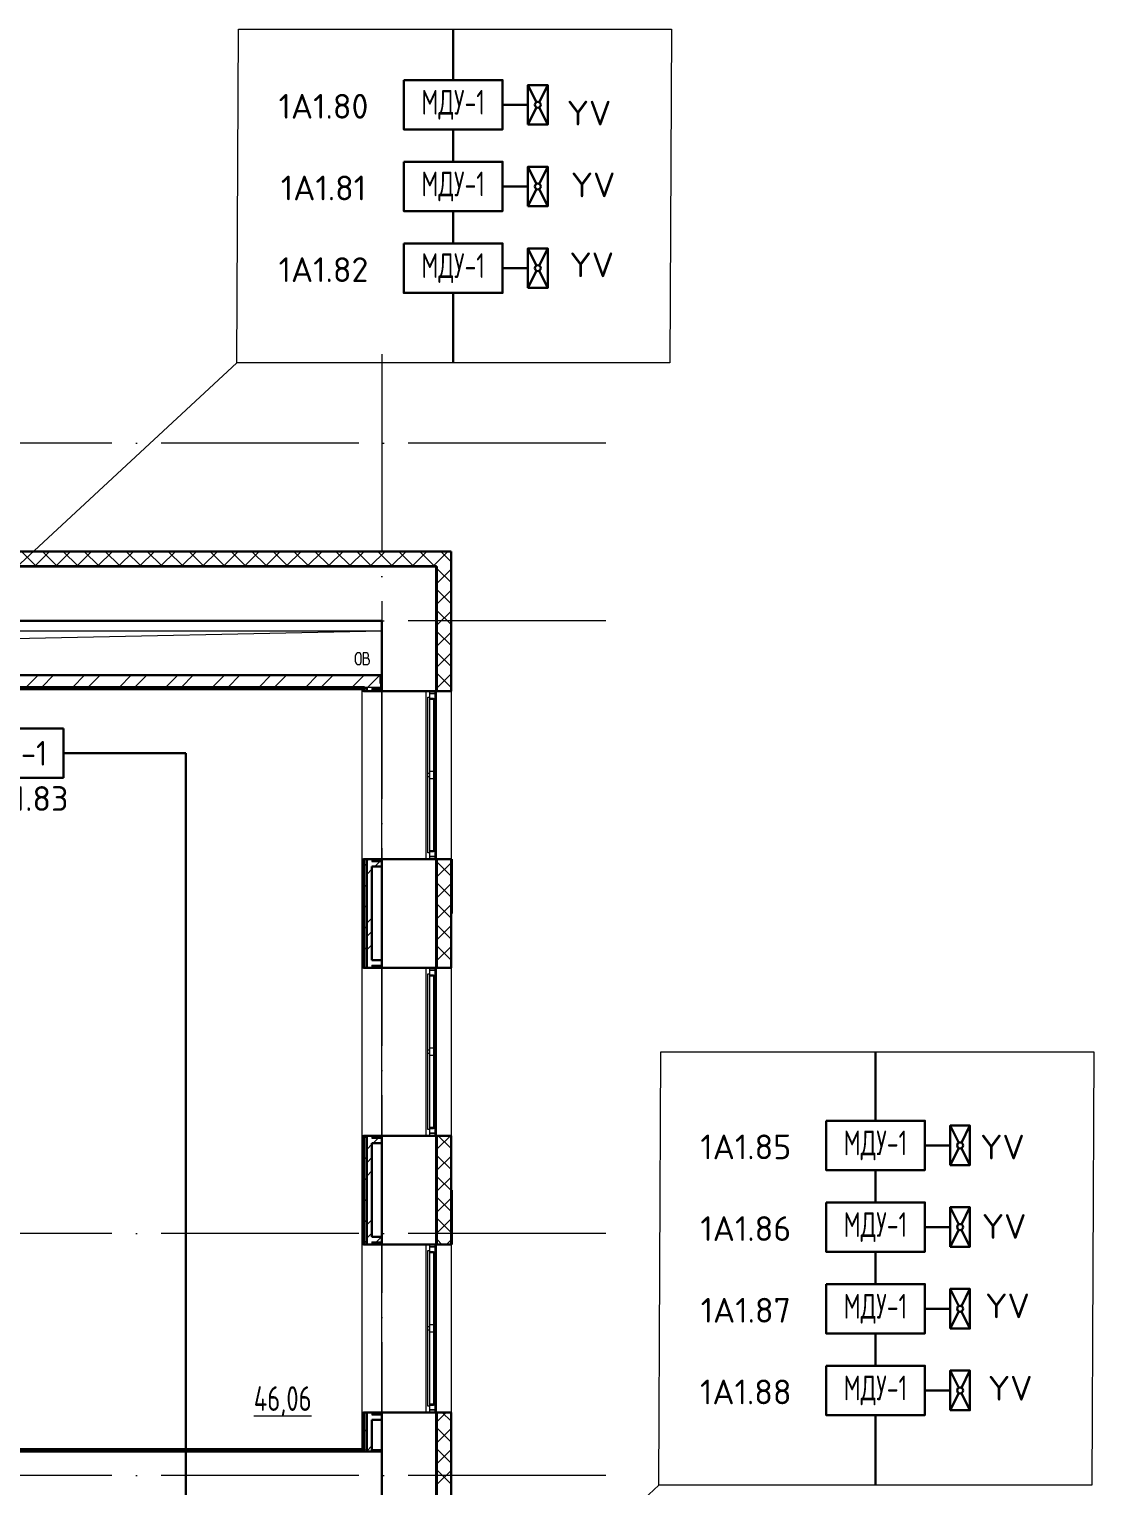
# Model space of a CAD drawing. Header units: millimetres. Extents: x -1073752 to 1436911, y -1379358 to 94781.
# Drawn here: x -993837 to -983063, y -911573 to -896831 of the extents above; entities that cross this region are included whole.
import ezdxf
from ezdxf.enums import TextEntityAlignment as Align

# ---------------------------------------------------------------- set-up
doc = ezdxf.new("R2010")
doc.units = ezdxf.units.MM
doc.set_wipeout_variables(frame=1)
doc.linetypes.add('ADSK_Линия сетки', pattern=[25, 20, -2.5, 0, -2.5])
for name, color, linetype, lineweight in [('_ Окна', 7, 'Continuous', 9), ('RC-Дымоудаление', 1, 'Continuous', 30), ('RC-Прочее_оборудование', 1, 'Continuous', 30), ('лс', 5, 'Continuous', 30), ('Марки помещений', 7, 'Continuous', 20), ('Ограждение', 252, 'Continuous', 9), ('Окна', 7, 'Continuous', 9), ('Оси', 252, 'Continuous', 9), ('Стены внутренние', 7, 'Continuous', 18), ('Стены наружные', 7, 'Continuous', 18), ('Стены штриховка', 7, 'Continuous', 9)]:
    doc.layers.add(name, color=color, linetype=linetype, lineweight=lineweight)
doc.layers.add('RC-Позиционные_обозначения', color=7, linetype='Continuous')
doc.layers.add('RC-Таблицы', color=7, linetype='Continuous')
doc.styles.add('GOST Common_3', font='', dxfattribs={"height": 3.5})
doc.styles.add('ISOCPEUR', font='isocpeur.ttf', dxfattribs={"height": 250})
doc.styles.add('RubezhCAD', font='isocpeur.ttf')
doc.styles.get("Standard").update_dxf_attribs({"font": 'arial.ttf'})
doc.styles.get('GOST Common_3').set_extended_font_data('GOST 2.304 type A')

# ---------------------------------------------------------------- blocks, each defined once
blk = doc.blocks.new('1 этаж')
at = {"color": 251, "lineweight": 18, "true_color": 0x636466}
for p, q in [((-3861, -5444), (2144, -5444)), ((-3779, -5566), (2144, -5444)), ((1877, -5758), (1877, -5695)), ((1934, -5758), (1934, -5695)), ((1984, -5667), (1954, -5667)), ((1954, -5667), (1954, -5787)), ((1988, -5720), (1954, -5720)), ((2008, -5700), (2008, -5690)), ((1954, -5787), (1991, -5787)), ((2018, -5760), (2018, -5750))]:
    blk.add_line(p, q, dxfattribs=at)
for centre, radius, start, end in [((1906, -5695), 28.7, 0, 180), ((1984, -5690), 23.3, 0, 90), ((1988, -5700), 20, 270, 0), ((1988, -5750), 30, 0, 90), ((1906, -5758), 28.7, 180, 0), ((1991, -5760), 26.7, 270, 0)]:
    blk.add_arc(centre, radius, start, end, dxfattribs=at)
at = {"layer": '_ Окна', "color": 251, "true_color": 0x636466}
for p, q in [((2626, -6054), (2626, -6079)), ((2626, -6079), (2684, -6079)), ((2684, -6079), (2684, -6054)), ((2626, -7729), (2626, -7754)), ((2684, -7729), (2626, -7729)), ((2684, -7754), (2684, -7729)), ((2626, -8854), (2626, -8879)), ((2626, -8879), (2684, -8879)), ((2684, -8879), (2684, -8854)), ((2626, -10529), (2626, -10554)), ((2684, -10529), (2626, -10529)), ((2684, -10554), (2684, -10529)), ((2626, -11654), (2626, -11679)), ((2626, -11679), (2684, -11679)), ((2684, -11679), (2684, -11654)), ((2626, -13329), (2626, -13354)), ((2684, -13329), (2626, -13329)), ((2684, -13354), (2684, -13329))]:
    blk.add_line(p, q, dxfattribs=at)
at = {"layer": '_ Окна', "color": 251, "lineweight": 18, "true_color": 0x636466}
for p, q in [((2684, -6079), (2626, -6079)), ((2626, -6079), (2626, -6117)), ((2626, -6125), (2667, -6125)), ((2667, -6125), (2667, -6137)), ((2667, -6143), (2684, -6138)), ((2684, -6138), (2684, -6079)), ((2684, -7669), (2667, -7665)), ((2667, -7683), (2626, -7683)), ((2626, -7691), (2626, -7729)), ((2626, -7729), (2684, -7729)), ((2667, -7671), (2667, -7683)), ((2684, -7729), (2684, -7669)), ((2684, -8879), (2626, -8879)), ((2626, -8879), (2626, -8917)), ((2626, -8925), (2667, -8925)), ((2667, -8925), (2667, -8937)), ((2667, -8943), (2684, -8938)), ((2684, -8938), (2684, -8879)), ((2684, -10469), (2667, -10465)), ((2667, -10483), (2626, -10483)), ((2626, -10491), (2626, -10529)), ((2626, -10529), (2684, -10529)), ((2667, -10471), (2667, -10483)), ((2684, -10529), (2684, -10469)), ((2684, -11679), (2626, -11679)), ((2626, -11679), (2626, -11717)), ((2626, -11725), (2667, -11725)), ((2667, -11725), (2667, -11737)), ((2667, -11743), (2684, -11738)), ((2684, -11738), (2684, -11679)), ((2684, -13269), (2667, -13265)), ((2667, -13283), (2626, -13283)), ((2626, -13291), (2626, -13329)), ((2626, -13329), (2684, -13329)), ((2667, -13271), (2667, -13283)), ((2684, -13329), (2684, -13269))]:
    blk.add_line(p, q, dxfattribs=at)
at = {"layer": 'Ограждение', "color": 251, "true_color": 0x636466}
for p, q in [((-3836, -6039), (1944, -6039)), ((1944, -13729), (1944, -6034)), ((1944, -6054), (1959, -6054)), ((1944, -7754), (1944, -6054)), ((2144, -7754), (2144, -6054)), ((2594, -7754), (2594, -6054)), ((1959, -7754), (1944, -7754)), ((1944, -8854), (1959, -8854)), ((1944, -10554), (1944, -8854)), ((2144, -10554), (2144, -8854)), ((2594, -10554), (2594, -8854)), ((1959, -10554), (1944, -10554)), ((1944, -11654), (1959, -11654)), ((1944, -13354), (1944, -11654)), ((2144, -13354), (2144, -11654)), ((2594, -13354), (2594, -11654)), ((1959, -13354), (1944, -13354)), ((1944, -13724), (-3836, -13724)), ((2144, -13734), (2044, -13734))]:
    blk.add_line(p, q, dxfattribs=at)
at = {"layer": 'Окна', "color": 251, "true_color": 0x636466}
for p, q in [((2609, -6117), (2626, -6117)), ((2609, -6889), (2609, -6117)), ((2626, -6117), (2626, -6889)), ((2626, -6137), (2667, -6137)), ((2667, -6137), (2667, -6869)), ((2684, -7669), (2684, -6138)), ((2609, -6919), (2609, -6889)), ((2626, -6889), (2609, -6889)), ((2609, -6919), (2626, -6919)), ((2609, -7691), (2609, -6919)), ((2667, -6869), (2626, -6869)), ((2626, -6889), (2626, -6919)), ((2626, -6919), (2626, -7691)), ((2667, -6869), (2667, -6939)), ((2626, -6939), (2667, -6939)), ((2667, -6939), (2667, -7671)), ((2626, -7691), (2609, -7691)), ((2667, -7671), (2626, -7671)), ((2609, -8917), (2626, -8917)), ((2609, -9689), (2609, -8917)), ((2626, -8917), (2626, -9689)), ((2626, -8937), (2667, -8937)), ((2667, -8937), (2667, -9669)), ((2684, -10469), (2684, -8938)), ((2609, -9719), (2609, -9689)), ((2626, -9689), (2609, -9689)), ((2609, -9719), (2626, -9719)), ((2609, -10491), (2609, -9719)), ((2667, -9669), (2626, -9669)), ((2626, -9689), (2626, -9719)), ((2626, -9719), (2626, -10491)), ((2667, -9669), (2667, -9739)), ((2626, -9739), (2667, -9739)), ((2667, -9739), (2667, -10471)), ((2626, -10491), (2609, -10491)), ((2667, -10471), (2626, -10471)), ((2609, -11717), (2626, -11717)), ((2609, -12489), (2609, -11717)), ((2626, -11717), (2626, -12489)), ((2626, -11737), (2667, -11737)), ((2667, -11737), (2667, -12469)), ((2684, -13269), (2684, -11738)), ((2609, -12519), (2609, -12489)), ((2626, -12489), (2609, -12489)), ((2609, -12519), (2626, -12519)), ((2609, -13291), (2609, -12519)), ((2667, -12469), (2626, -12469)), ((2626, -12489), (2626, -12519)), ((2626, -12519), (2626, -13291)), ((2667, -12469), (2667, -12539)), ((2626, -12539), (2667, -12539)), ((2667, -12539), (2667, -13271)), ((2626, -13291), (2609, -13291)), ((2667, -13271), (2626, -13271))]:
    blk.add_line(p, q, dxfattribs=at)
at = {"layer": 'Оси', "color": 251, "linetype": 'ADSK_Линия сетки', "ltscale": 100, "true_color": 0x636466}
for p, q in [((2144, -2644), (2144, -33770)), ((4411, -3544), (-72528, -3544)), ((4411, -5344), (-72528, -5344)), ((4411, -11544), (-72528, -11544)), ((4411, -13994), (-72528, -13994))]:
    blk.add_line(p, q, dxfattribs=at)
at = {"layer": 'Стены внутренние', "color": 251, "lineweight": 30, "true_color": 0x636466}
for p, q in [((2846, -4642), (-4506, -4642)), ((2846, -6054), (2846, -4642)), ((2694, -4794), (-4506, -4794)), ((2694, -6054), (2694, -4794)), ((2144, -5344), (-4251, -5344)), ((2144, -5344), (2144, -5979)), ((2144, -6054), (2694, -6054)), ((2704, -6054), (2846, -6054)), ((2694, -7754), (2144, -7754)), ((2694, -8854), (2694, -7754)), ((2846, -7754), (2704, -7754)), ((2846, -8854), (2846, -7754)), ((2144, -7829), (2144, -8779)), ((2144, -8854), (2694, -8854)), ((2704, -8854), (2846, -8854)), ((2694, -10554), (2144, -10554)), ((2694, -11654), (2694, -10554)), ((2846, -10554), (2704, -10554)), ((2846, -11654), (2846, -10554)), ((2144, -10629), (2144, -11579)), ((2144, -11654), (2694, -11654)), ((2704, -11654), (2846, -11654)), ((2694, -13354), (2144, -13354)), ((2694, -20694), (2694, -13354)), ((2846, -13354), (2704, -13354)), ((2846, -20846), (2846, -13354)), ((2144, -13429), (2144, -14354)), ((2144, -13749), (2044, -13749))]:
    blk.add_line(p, q, dxfattribs=at)
at = {"layer": 'Стены внутренние', "color": 251, "linetype": 'Continuous', "lineweight": 9, "true_color": 0x636466}
for p, q in [((-1360, -4784), (-1500, -4644)), ((-1363, -4642), (-1364, -4644)), ((-1361, -4784), (-1221, -4644)), ((-1148, -4784), (-1288, -4644)), ((-1280, -4644), (-1281, -4642)), ((-1149, -4784), (-1009, -4644)), ((-936, -4784), (-1076, -4644)), ((-937, -4784), (-797, -4644)), ((-724, -4784), (-864, -4644)), ((-725, -4784), (-585, -4644)), ((-511, -4784), (-651, -4644)), ((-513, -4784), (-373, -4644)), ((-299, -4784), (-439, -4644)), ((-301, -4784), (-161, -4644)), ((-87, -4784), (-227, -4644)), ((-89, -4784), (51, -4644)), ((125, -4784), (-15, -4644)), ((45, -4642), (44, -4644)), ((124, -4784), (264, -4644)), ((337, -4784), (197, -4644)), ((336, -4784), (476, -4644)), ((549, -4784), (409, -4644)), ((548, -4784), (688, -4644)), ((761, -4784), (621, -4644)), ((760, -4784), (900, -4644)), ((973, -4784), (833, -4644)), ((972, -4784), (1112, -4644)), ((1186, -4784), (1046, -4644)), ((1184, -4784), (1324, -4644)), ((1398, -4784), (1258, -4644)), ((1396, -4784), (1536, -4644)), ((1610, -4784), (1470, -4644)), ((1536, -4644), (1534, -4642)), ((1608, -4784), (1748, -4644)), ((1822, -4784), (1682, -4644)), ((1821, -4784), (1961, -4644)), ((2034, -4784), (1894, -4644)), ((2033, -4784), (2173, -4644)), ((2246, -4784), (2106, -4644)), ((2245, -4784), (2385, -4644)), ((2458, -4784), (2318, -4644)), ((2457, -4784), (2597, -4644)), ((2671, -4784), (2531, -4644)), ((2591, -4644), (2590, -4642)), ((2694, -4759), (2809, -4644)), ((2742, -4644), (2742, -4644)), ((2844, -4745), (2743, -4644)), ((2669, -4784), (2694, -4759)), ((2844, -4957), (2704, -4817)), ((2704, -4961), (2844, -4821)), ((2844, -4882), (2846, -4882)), ((2844, -5170), (2704, -5030)), ((2704, -5173), (2844, -5033)), ((2844, -5382), (2704, -5242)), ((2704, -5385), (2844, -5245)), ((2844, -5289), (2846, -5289)), ((2844, -5594), (2704, -5454)), ((2704, -5597), (2844, -5457)), ((2844, -5806), (2704, -5666)), ((2704, -5809), (2844, -5669)), ((2844, -5695), (2846, -5695)), ((2844, -6018), (2704, -5878)), ((2704, -6021), (2844, -5881)), ((2844, -6000), (2846, -6000)), ((2844, -7927), (2704, -7787)), ((2704, -7931), (2844, -7791)), ((2823, -7754), (2822, -7756)), ((2844, -7930), (2846, -7930)), ((2844, -8139), (2704, -7999)), ((2704, -8143), (2844, -8003)), ((2844, -8352), (2704, -8212)), ((2704, -8355), (2844, -8215)), ((2846, -8133), (2844, -8129)), ((2844, -8235), (2846, -8235)), ((2844, -8564), (2704, -8424)), ((2704, -8567), (2844, -8427)), ((2844, -8776), (2704, -8636)), ((2704, -8779), (2844, -8639)), ((2844, -8642), (2846, -8642)), ((2710, -8854), (2704, -8848)), ((2793, -8854), (2792, -8852)), ((2844, -8852), (2844, -8851)), ((2704, -10688), (2837, -10556)), ((2844, -10685), (2713, -10554)), ((2844, -10897), (2704, -10757)), ((2704, -10900), (2844, -10760)), ((2844, -10877), (2846, -10877)), ((2844, -11109), (2704, -10969)), ((2704, -11113), (2844, -10973)), ((2844, -11321), (2704, -11181)), ((2704, -11325), (2844, -11185)), ((2844, -11283), (2846, -11283)), ((2844, -11533), (2704, -11393)), ((2704, -11537), (2844, -11397)), ((2752, -11654), (2704, -11606)), ((2801, -11652), (2844, -11609)), ((2844, -11588), (2846, -11588)), ((2704, -13446), (2795, -13356)), ((2844, -13443), (2755, -13354)), ((2846, -13416), (2844, -13413)), ((2844, -13655), (2704, -13515)), ((2704, -13658), (2844, -13518)), ((2844, -13518), (2846, -13518)), ((2844, -13867), (2704, -13727)), ((2704, -13870), (2844, -13730)), ((2844, -13823), (2846, -13823)), ((2844, -14079), (2704, -13939)), ((2704, -14082), (2844, -13942))]:
    blk.add_line(p, q, dxfattribs=at)
at = {"layer": 'Стены внутренние', "color": 251, "true_color": 0x636466}
for p, q in [((2694, -6054), (2694, -7754)), ((2846, -6054), (2846, -7754)), ((2694, -8854), (2694, -10554)), ((2846, -8854), (2846, -10554)), ((2694, -11654), (2694, -13354)), ((2846, -11654), (2846, -13354))]:
    blk.add_line(p, q, dxfattribs=at)
at = {"layer": 'Стены наружные', "color": 251, "linetype": 'Continuous', "lineweight": 9, "true_color": 0x636466}
for p, q in [((2704, -4804), (2694, -4804)), ((2704, -4904), (2694, -4904)), ((2704, -5004), (2694, -5004)), ((2704, -5104), (2694, -5104)), ((2704, -5204), (2694, -5204)), ((2704, -5304), (2694, -5304)), ((2704, -5404), (2694, -5404)), ((2704, -5504), (2694, -5504)), ((2704, -5604), (2694, -5604)), ((2704, -5704), (2694, -5704)), ((-1455, -6014), (-1335, -5894)), ((-1298, -6014), (-1178, -5894)), ((-984, -6014), (-864, -5894)), ((-827, -6014), (-707, -5894)), ((-512, -6014), (-392, -5894)), ((-355, -6014), (-235, -5894)), ((-41, -6014), (79, -5894)), ((116, -6014), (236, -5894)), ((430, -6014), (550, -5894)), ((588, -6014), (708, -5894)), ((902, -6014), (1022, -5894)), ((1059, -6014), (1179, -5894)), ((1373, -6014), (1493, -5894)), ((1531, -6014), (1651, -5894)), ((1845, -6014), (1965, -5894)), ((2002, -6014), (2122, -5894)), ((2704, -5804), (2694, -5804)), ((-1409, -6034), (-1404, -6029)), ((-1339, -6034), (-1334, -6029)), ((-1268, -6034), (-1263, -6029)), ((-1197, -6034), (-1192, -6029)), ((-1126, -6034), (-1121, -6029)), ((-1056, -6034), (-1051, -6029)), ((-985, -6034), (-980, -6029)), ((-920, -6029), (-920, -6014)), ((-914, -6034), (-909, -6029)), ((-844, -6034), (-839, -6029)), ((-773, -6034), (-768, -6029)), ((-702, -6034), (-697, -6029)), ((-631, -6034), (-626, -6029)), ((-561, -6034), (-556, -6029)), ((-490, -6034), (-485, -6029)), ((-419, -6034), (-414, -6029)), ((-349, -6034), (-344, -6029)), ((-320, -6029), (-320, -6014)), ((-278, -6034), (-273, -6029)), ((-207, -6034), (-202, -6029)), ((-136, -6034), (-131, -6029)), ((-66, -6034), (-61, -6029)), ((5, -6034), (10, -6029)), ((76, -6034), (81, -6029)), ((146, -6034), (151, -6029)), ((217, -6034), (222, -6029)), ((280, -6029), (280, -6014)), ((288, -6034), (293, -6029)), ((358, -6034), (363, -6029)), ((429, -6034), (434, -6029)), ((500, -6034), (505, -6029)), ((571, -6034), (576, -6029)), ((641, -6034), (646, -6029)), ((712, -6034), (717, -6029)), ((783, -6034), (788, -6029)), ((853, -6034), (858, -6029)), ((880, -6029), (880, -6014)), ((924, -6034), (929, -6029)), ((995, -6034), (1000, -6029)), ((1066, -6034), (1071, -6029)), ((1136, -6034), (1141, -6029)), ((1207, -6034), (1212, -6029)), ((1278, -6034), (1283, -6029)), ((1348, -6034), (1353, -6029)), ((1419, -6034), (1424, -6029)), ((1480, -6029), (1480, -6014)), ((1490, -6034), (1495, -6029)), ((1561, -6034), (1566, -6029)), ((1631, -6034), (1636, -6029)), ((1702, -6034), (1707, -6029)), ((1773, -6034), (1778, -6029)), ((1843, -6034), (1848, -6029)), ((1914, -6034), (1919, -6029)), ((2044, -6045), (2048, -6041)), ((2048, -6041), (2061, -6029)), ((2077, -6029), (2092, -6014)), ((2704, -5904), (2694, -5904)), ((2704, -6004), (2694, -6004)), ((1959, -7756), (1962, -7754)), ((1969, -7817), (1982, -7805)), ((1982, -7805), (1994, -7792)), ((1994, -7773), (2013, -7754)), ((2073, -7829), (2123, -7779)), ((2704, -7804), (2694, -7804)), ((1959, -7827), (1964, -7822)), ((1959, -7898), (1964, -7893)), ((1964, -7822), (1969, -7817)), ((1994, -7908), (2044, -7858)), ((2704, -7904), (2694, -7904)), ((2846, -7930), (2851, -7930)), ((2851, -7909), (2849, -7912)), ((1959, -7969), (1964, -7964)), ((1959, -8039), (1964, -8034)), ((1959, -8110), (1964, -8105)), ((1969, -8029), (1982, -8017)), ((1982, -8017), (1994, -8004)), ((2704, -8004), (2694, -8004)), ((2704, -8104), (2694, -8104)), ((1959, -8181), (1964, -8176)), ((1959, -8251), (1964, -8246)), ((1964, -8246), (1969, -8241)), ((1969, -8241), (1982, -8229)), ((1982, -8229), (1994, -8216)), ((2704, -8204), (2694, -8204)), ((2851, -8142), (2846, -8133)), ((2846, -8235), (2851, -8235)), ((1959, -8322), (1964, -8317)), ((1959, -8393), (1964, -8388)), ((1994, -8401), (2044, -8351)), ((2704, -8304), (2694, -8304)), ((1959, -8464), (1964, -8459)), ((1959, -8534), (1964, -8529)), ((1969, -8454), (1982, -8441)), ((1982, -8441), (1994, -8429)), ((1994, -8536), (2044, -8486)), ((2704, -8404), (2694, -8404)), ((2704, -8504), (2694, -8504)), ((1959, -8605), (1964, -8600)), ((1959, -8676), (1964, -8671)), ((1964, -8671), (1969, -8666)), ((1969, -8666), (1982, -8653)), ((1982, -8653), (1994, -8641)), ((1994, -8671), (2044, -8621)), ((2704, -8604), (2694, -8604)), ((1959, -8746), (1964, -8741)), ((1959, -8817), (1964, -8812)), ((2704, -8704), (2694, -8704)), ((2704, -8804), (2694, -8804)), ((1993, -8854), (1994, -8853)), ((1959, -10585), (1964, -10580)), ((1969, -10575), (1982, -10562)), ((1982, -10562), (1990, -10554)), ((2056, -10629), (2106, -10579)), ((2704, -10604), (2694, -10604)), ((1959, -10656), (1964, -10651)), ((1959, -10726), (1964, -10721)), ((1994, -10691), (2044, -10641)), ((2704, -10704), (2694, -10704)), ((1959, -10797), (1964, -10792)), ((1959, -10868), (1964, -10863)), ((1964, -10792), (1969, -10787)), ((1969, -10787), (1982, -10774)), ((1982, -10774), (1994, -10762)), ((1994, -10826), (2044, -10776)), ((2704, -10804), (2694, -10804)), ((2704, -10904), (2694, -10904)), ((1959, -10938), (1964, -10933)), ((1959, -11009), (1964, -11004)), ((1969, -10999), (1982, -10987)), ((1982, -10987), (1994, -10974)), ((1994, -10961), (2044, -10911)), ((2704, -11004), (2694, -11004)), ((1959, -11080), (1964, -11075)), ((1959, -11151), (1964, -11146)), ((1969, -11211), (1982, -11199)), ((1982, -11199), (1994, -11186)), ((2704, -11104), (2694, -11104)), ((2704, -11204), (2694, -11204)), ((1959, -11221), (1964, -11216)), ((1959, -11292), (1964, -11287)), ((1964, -11216), (1969, -11211)), ((2704, -11304), (2694, -11304)), ((2846, -11283), (2851, -11283)), ((1959, -11363), (1964, -11358)), ((1959, -11433), (1964, -11428)), ((1969, -11423), (1982, -11411)), ((1982, -11411), (1994, -11398)), ((1994, -11454), (2044, -11404)), ((2704, -11404), (2694, -11404)), ((1959, -11504), (1964, -11499)), ((1959, -11575), (1964, -11570)), ((1959, -11645), (1964, -11640)), ((1964, -11640), (1969, -11635)), ((1969, -11635), (1982, -11623)), ((1982, -11623), (1994, -11610)), ((1994, -11589), (2044, -11539)), ((2090, -11629), (2140, -11579)), ((2704, -11504), (2694, -11504)), ((2704, -11604), (2694, -11604)), ((2846, -11588), (2851, -11588)), ((1959, -13413), (1964, -13408)), ((2135, -13379), (2144, -13370)), ((2704, -13404), (2694, -13404)), ((1959, -13484), (1964, -13479)), ((1959, -13555), (1964, -13550)), ((1969, -13545), (1982, -13532)), ((1982, -13532), (1994, -13520)), ((2704, -13504), (2694, -13504)), ((1959, -13625), (1964, -13620)), ((1959, -13696), (1964, -13691)), ((1994, -13744), (2044, -13694)), ((2704, -13604), (2694, -13604)), ((2704, -13704), (2694, -13704)), ((-1417, -13749), (-1402, -13734)), ((-1402, -13734), (-1397, -13729)), ((-1331, -13734), (-1326, -13729)), ((-1260, -13734), (-1255, -13729)), ((-1190, -13734), (-1185, -13729)), ((-1119, -13734), (-1114, -13729)), ((-1048, -13734), (-1043, -13729)), ((-993, -13749), (-978, -13734)), ((-978, -13734), (-973, -13729)), ((-907, -13734), (-902, -13729)), ((-836, -13734), (-831, -13729)), ((-765, -13734), (-760, -13729)), ((-695, -13734), (-690, -13729)), ((-624, -13734), (-619, -13729)), ((-568, -13749), (-553, -13734)), ((-553, -13734), (-548, -13729)), ((-483, -13734), (-478, -13729)), ((-412, -13734), (-407, -13729)), ((-341, -13734), (-336, -13729)), ((-270, -13734), (-265, -13729)), ((-200, -13734), (-195, -13729)), ((-144, -13749), (-129, -13734)), ((-129, -13734), (-124, -13729)), ((-58, -13734), (-53, -13729)), ((12, -13734), (17, -13729)), ((83, -13734), (88, -13729)), ((154, -13734), (159, -13729)), ((225, -13734), (230, -13729)), ((280, -13749), (295, -13734)), ((295, -13734), (300, -13729)), ((366, -13734), (371, -13729)), ((437, -13734), (442, -13729)), ((507, -13734), (512, -13729)), ((578, -13734), (583, -13729)), ((649, -13734), (654, -13729)), ((704, -13749), (719, -13734)), ((719, -13734), (724, -13729)), ((790, -13734), (795, -13729)), ((861, -13734), (866, -13729)), ((932, -13734), (937, -13729)), ((1002, -13734), (1007, -13729)), ((1073, -13734), (1078, -13729)), ((1129, -13749), (1144, -13734)), ((1144, -13734), (1149, -13729)), ((1214, -13734), (1219, -13729)), ((1285, -13734), (1290, -13729)), ((1356, -13734), (1361, -13729)), ((1427, -13734), (1432, -13729)), ((1497, -13734), (1502, -13729)), ((1553, -13749), (1568, -13734)), ((1568, -13734), (1573, -13729)), ((1639, -13734), (1644, -13729)), ((1709, -13734), (1714, -13729)), ((1780, -13734), (1785, -13729)), ((1851, -13734), (1856, -13729)), ((1922, -13734), (1927, -13729)), ((1977, -13749), (1982, -13744)), ((1982, -13744), (1994, -13732)), ((2704, -13804), (2694, -13804)), ((2704, -13904), (2694, -13904)), ((2704, -14004), (2694, -14004))]:
    blk.add_line(p, q, dxfattribs=at)
at = {"layer": 'Стены наружные', "color": 251, "lineweight": 30, "true_color": 0x636466}
for p, q in [((2129, -5894), (-3861, -5894)), ((2129, -5979), (2129, -5894)), ((1969, -6014), (-3861, -6014)), ((-3846, -6029), (1964, -6029)), ((-3841, -6034), (1959, -6034)), ((1959, -6034), (1959, -6054)), ((1964, -6029), (1964, -6034)), ((1969, -6029), (1969, -6014)), ((2144, -5979), (2129, -5979)), ((2144, -6054), (2144, -5979)), ((1959, -6054), (2144, -6054)), ((2694, -6054), (2704, -6054)), ((2144, -7754), (1959, -7754)), ((1959, -7754), (1959, -8854)), ((2144, -7829), (2144, -7754)), ((2704, -7754), (2694, -7754)), ((2851, -7754), (2846, -7754)), ((2851, -8304), (2851, -7754)), ((2044, -8779), (2044, -7829)), ((2044, -7829), (2144, -7829)), ((2846, -8304), (2851, -8304)), ((2144, -8779), (2044, -8779)), ((2144, -8854), (2144, -8779)), ((1959, -8854), (2144, -8854)), ((2694, -8854), (2704, -8854)), ((2144, -10554), (1959, -10554)), ((1959, -10554), (1959, -11654)), ((2144, -10629), (2144, -10554)), ((2704, -10554), (2694, -10554)), ((2044, -11579), (2044, -10629)), ((2044, -10629), (2144, -10629)), ((2846, -11104), (2846, -11654)), ((2851, -11104), (2846, -11104)), ((2851, -11654), (2851, -11104)), ((2144, -11579), (2044, -11579)), ((2144, -11654), (2144, -11579)), ((1959, -11654), (2144, -11654)), ((2694, -11654), (2704, -11654)), ((2846, -11654), (2851, -11654)), ((2144, -13354), (1959, -13354)), ((1959, -13354), (1959, -13729)), ((2144, -13429), (2144, -13354)), ((2704, -13354), (2694, -13354)), ((2044, -13749), (2044, -13429)), ((2044, -13429), (2144, -13429)), ((-3861, -13749), (2044, -13749)), ((1964, -13734), (-3846, -13734)), ((1959, -13729), (-3841, -13729)), ((1964, -13729), (1964, -13734))]:
    blk.add_line(p, q, dxfattribs=at)
at = {"layer": 'Стены наружные', "color": 251, "true_color": 0x636466}
for p, q in [((2144, -5894), (2129, -5894)), ((2129, -13741), (2129, -13734)), ((2129, -13741), (2144, -13741))]:
    blk.add_line(p, q, dxfattribs=at)
at = {"layer": 'Стены штриховка', "color": 251, "true_color": 0x636466}
for p, q in [((2846, -4644), (-4504, -4644)), ((2844, -6052), (2844, -4642)), ((-4506, -4784), (2694, -4784)), ((2694, -4784), (2694, -4794)), ((2694, -4794), (2704, -4794)), ((2704, -4794), (2704, -6054)), ((1969, -6029), (1964, -6029)), ((1964, -6034), (1964, -6054)), ((1969, -6014), (2129, -6014)), ((1969, -6054), (1969, -6029)), ((1982, -6014), (1982, -6054)), ((1994, -6014), (1994, -6054)), ((2044, -6029), (2144, -6029)), ((2044, -6029), (2044, -6054)), ((2044, -6041), (2144, -6041)), ((2129, -5979), (2129, -6014)), ((2770, -6052), (2770, -6054)), ((2770, -6052), (2844, -6052)), ((1964, -7754), (1964, -8854)), ((1969, -8854), (1969, -7754)), ((1982, -7754), (1982, -8854)), ((1994, -7754), (1994, -8854)), ((2044, -7754), (2044, -7779)), ((2044, -7766), (2144, -7766)), ((2044, -7779), (2144, -7779)), ((2704, -7754), (2704, -8854)), ((2770, -7754), (2770, -7756)), ((2844, -7756), (2770, -7756)), ((2844, -8852), (2844, -7756)), ((2044, -8829), (2144, -8829)), ((2044, -8829), (2044, -8854)), ((2044, -8841), (2144, -8841)), ((2770, -8852), (2770, -8854)), ((2770, -8852), (2844, -8852)), ((1964, -10554), (1964, -11654)), ((1969, -11654), (1969, -10554)), ((1982, -10554), (1982, -11654)), ((1994, -10554), (1994, -11654)), ((2044, -10554), (2044, -10579)), ((2044, -10566), (2144, -10566)), ((2044, -10579), (2144, -10579)), ((2704, -10554), (2704, -11654)), ((2770, -10554), (2770, -10556)), ((2844, -10556), (2770, -10556)), ((2844, -11652), (2844, -10556)), ((2044, -11629), (2144, -11629)), ((2044, -11629), (2044, -11654)), ((2044, -11641), (2144, -11641)), ((2770, -11652), (2770, -11654)), ((2770, -11652), (2844, -11652)), ((1964, -13354), (1964, -13729)), ((1969, -13749), (1969, -13354)), ((1982, -13354), (1982, -13749)), ((1994, -13354), (1994, -13749)), ((2044, -13354), (2044, -13379)), ((2044, -13366), (2144, -13366)), ((2044, -13379), (2144, -13379)), ((2704, -13354), (2704, -20694)), ((2770, -13354), (2770, -13356)), ((2844, -13356), (2770, -13356)), ((2844, -20846), (2844, -13356))]:
    blk.add_line(p, q, dxfattribs=at)
at = {"layer": 'Марки помещений', "color": 251, "true_color": 0x636466, "style": 'GOST Common_3', "width": 0.9}
blk.add_text('%%U46,06', height=250, dxfattribs=at).set_placement((848, -13339))
blk = doc.blocks.new('A$C122646C6')
at = {"color": 1, "lineweight": 30}
for points in [[(0, 200), (400, 200), (400, 0), (0, 0), (0, 200)], [(0, 200), (173, 113)], [(400, 200), (227, 113)], [(173, 87), (0, 0)], [(227, 87), (400, 0)]]:
    blk.add_lwpolyline(points, dxfattribs=at)
blk.add_circle((200, 100), 30, dxfattribs=at)
blk = doc.blocks.new('RC-UGO-MDU-01')
at = {"layer": 'RC-Дымоудаление'}
blk.add_point((0, 0), dxfattribs=at)
blk.add_wipeout([(5, 2.5), (5, -2.5), (-5, -2.5), (-5, 2.5)]).dxf.layer = 'RC-Дымоудаление'
blk.add_wipeout([(-5, -2.5), (-5, 2.5), (5, 2.5), (5, -2.5)]).dxf.layer = 'RC-Дымоудаление'
blk.add_lwpolyline([(-5, 2.5), (5, 2.5), (5, -2.5), (-5, -2.5), (-5, 2.5)], close=True, dxfattribs=at)
at = {"layer": 'RC-Дымоудаление', "ltscale": 100, "style": 'ISOCPEUR', "width": 0.7}
blk.add_text('МДУ-1', height=2.5, dxfattribs=at).set_placement((0, 0), align=Align.MIDDLE)
at = {"layer": 'RC-Дымоудаление'}
blk.add_attdef('PSTN', text='', height=2.5, dxfattribs=at).set_placement((5.82, 2.37), align=Align.BOTTOM_CENTER)
blk = doc.blocks.new('РМ1')
at = {"layer": 'RC-Прочее_оборудование'}
blk.add_point((0, 0), dxfattribs=at)
blk.add_attdef('PSTN', text='', height=2.5, dxfattribs=at).set_placement((5.72, 2.54), align=Align.BOTTOM_CENTER)
blk.add_wipeout([(5, 2.5), (5, -2.5), (-5, -2.5), (-5, 2.5)]).dxf.layer = 'RC-Прочее_оборудование'
blk.add_wipeout([(-5, -2.5), (-5, 2.5), (5, 2.5), (5, -2.5)]).dxf.layer = 'RC-Прочее_оборудование'
for p, q in [((-5, 2.5), (5, 2.5)), ((-5, -2.5), (-5, 2.5)), ((-5, 2.5), (-5, 2.5)), ((5, 2.5), (5, -2.5)), ((5, -2.5), (-5, -2.5))]:
    blk.add_line(p, q, dxfattribs=at)
at = {"layer": 'RC-Прочее_оборудование', "ltscale": 100, "style": 'ISOCPEUR', "width": 0.9}
blk.add_text('РМ-1', height=2.5, dxfattribs=at).set_placement((0, 0), align=Align.MIDDLE)

msp = doc.modelspace()

# ---------------------------------------------------------------- linework, layer by layer
at = {"layer": 'лс', "color": 0, "lineweight": 20}
for p, q in [((-995364.7, -903575.5), (-991736.5, -900209.6)), ((-991091.7, -914933), (-987463.6, -911567.1))]:
    msp.add_line(p, q, dxfattribs=at)
at = {"layer": 'лс', "color": 5}
msp.add_line((-993489.9, -904159.5), (-992251.1, -904159.5), dxfattribs=at)
at = {"layer": 'лс'}
msp.add_line((-992251.1, -915035), (-992251.1, -904159.5), dxfattribs=at)
at = {"layer": 'лс', "color": 0, "lineweight": 20}
for points in [[(-991717.3, -896831.3), (-987335.7, -896831.3), (-987355, -900209.6), (-991736.5, -900209.6)], [(-987444.3, -907180.2), (-983062.7, -907180.2), (-983082, -911567.1), (-987463.6, -911567.1)]]:
    msp.add_lwpolyline(points, close=True, dxfattribs=at)
at = {"layer": 'лс'}
for points in [[(-989545.7, -900209.6), (-989545.7, -896831.3)], [(-985272.8, -911567.1), (-985272.8, -907180.2)]]:
    msp.add_lwpolyline(points, dxfattribs=at)
at = {"layer": 'лс', "color": 11}
for points in [[(-988789.6, -897596.8), (-989045.9, -897596.8)], [(-988789.6, -898423.4), (-989045.9, -898423.4)], [(-988789.6, -899250), (-989045.9, -899250)], [(-984516.6, -908127.7), (-984773, -908127.7)], [(-984516.6, -908954.3), (-984773, -908954.3)], [(-984516.6, -909780.9), (-984773, -909780.9)], [(-984516.6, -910607.5), (-984773, -910607.5)]]:
    msp.add_lwpolyline(points, dxfattribs=at)

# ---------------------------------------------------------------- block references
msp.add_blockref('1 этаж', (-992411.4, -897475.7))
at = {"rotation": 90}
for p in [(-988589.6, -897796.8), (-988589.6, -898623.4), (-988589.6, -899450), (-984316.6, -908327.7), (-984316.6, -909154.3), (-984316.6, -909980.9), (-984316.6, -910807.5)]:
    msp.add_blockref('A$C122646C6', p, dxfattribs=at)

# ---------------------------------------------------------------- texts
at = {"layer": 'RC-Таблицы', "linetype": 'Continuous', "lineweight": 40, "char_height": 250, "width": 2400, "attachment_point": 5, "style": 'RubezhCAD'}
for insert in [(-988171.3, -897681), (-988130.1, -898407.6), (-988143.8, -899216.5), (-983987.9, -908144.7), (-983970.8, -908948.3), (-983936.6, -909751.9), (-983909.5, -910585.2)]:
    msp.add_mtext('YV', dxfattribs=dict(at, insert=insert))

# ---------------------------------------------------------------- next in the draw order: block references
ref = msp.add_blockref('РМ1', (-993989.8, -904159.5), dxfattribs=dict(xscale=100, yscale=100, zscale=100))
ref.add_attrib('PSTN', '1SC1.83', dxfattribs={"layer": 'RC-Прочее_оборудование', "color": 0, "height": 250, "style": 'RubezhCAD'}).set_placement((-993971.5, -904492.6), align=Align.TOP_CENTER)
at = {"layer": 'RC-Дымоудаление', "color": 4, "linetype": 'Continuous', "lineweight": 40, "ltscale": 15}
ref = msp.add_blockref('RC-UGO-MDU-01', (-989545.7, -897596.8), dxfattribs=dict(at, xscale=100, yscale=100, zscale=100))
ref.add_attrib('PSTN', '1А1.80', dxfattribs={"layer": 'RC-Позиционные_обозначения', "height": 250, "style": 'RubezhCAD'}).set_placement((-990858, -897812.1), align=Align.BOTTOM_CENTER)
ref = msp.add_blockref('RC-UGO-MDU-01', (-989545.7, -898423.4), dxfattribs=dict(at, xscale=100, yscale=100, zscale=100))
ref.add_attrib('PSTN', '1А1.81', dxfattribs={"layer": 'RC-Позиционные_обозначения', "height": 250, "style": 'RubezhCAD'}).set_placement((-990858, -898638.7), align=Align.BOTTOM_CENTER)
ref = msp.add_blockref('RC-UGO-MDU-01', (-989545.7, -899250), dxfattribs=dict(at, xscale=100, yscale=100, zscale=100))
ref.add_attrib('PSTN', '1А1.82', dxfattribs={"layer": 'RC-Позиционные_обозначения', "height": 250, "style": 'RubezhCAD'}).set_placement((-990858, -899465.3), align=Align.BOTTOM_CENTER)
ref = msp.add_blockref('RC-UGO-MDU-01', (-985272.8, -908127.7), dxfattribs=dict(at, xscale=100, yscale=100, zscale=100))
ref.add_attrib('PSTN', '1А1.85', dxfattribs={"layer": 'RC-Позиционные_обозначения', "height": 250, "style": 'RubezhCAD'}).set_placement((-986585, -908343), align=Align.BOTTOM_CENTER)
ref = msp.add_blockref('RC-UGO-MDU-01', (-985272.8, -908954.3), dxfattribs=dict(at, xscale=100, yscale=100, zscale=100))
ref.add_attrib('PSTN', '1А1.86', dxfattribs={"layer": 'RC-Позиционные_обозначения', "height": 250, "style": 'RubezhCAD'}).set_placement((-986585, -909169.6), align=Align.BOTTOM_CENTER)
ref = msp.add_blockref('RC-UGO-MDU-01', (-985272.8, -909780.9), dxfattribs=dict(at, xscale=100, yscale=100, zscale=100))
ref.add_attrib('PSTN', '1А1.87', dxfattribs={"layer": 'RC-Позиционные_обозначения', "height": 250, "style": 'RubezhCAD'}).set_placement((-986585, -909996.2), align=Align.BOTTOM_CENTER)
ref = msp.add_blockref('RC-UGO-MDU-01', (-985272.8, -910607.5), dxfattribs=dict(at, xscale=100, yscale=100, zscale=100))
ref.add_attrib('PSTN', '1А1.88', dxfattribs={"layer": 'RC-Позиционные_обозначения', "height": 250, "style": 'RubezhCAD'}).set_placement((-986585, -910822.8), align=Align.BOTTOM_CENTER)

doc.saveas('drawing.dxf')
